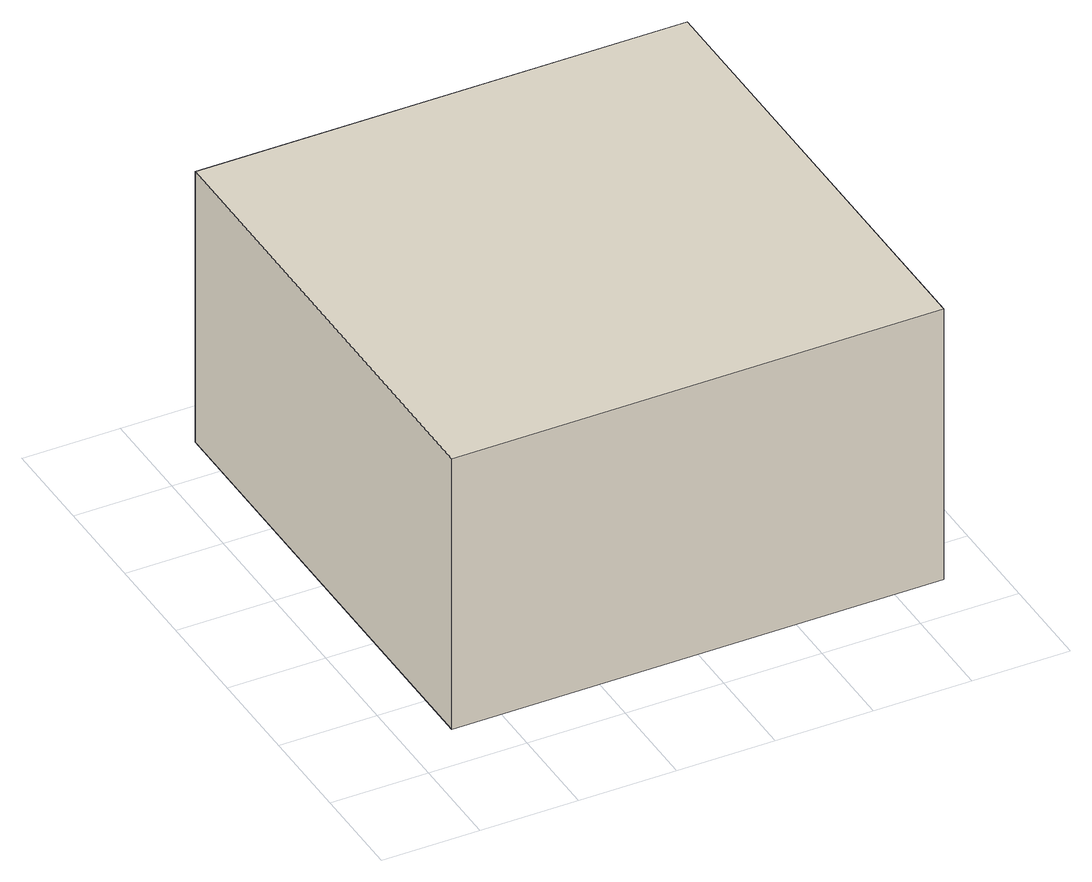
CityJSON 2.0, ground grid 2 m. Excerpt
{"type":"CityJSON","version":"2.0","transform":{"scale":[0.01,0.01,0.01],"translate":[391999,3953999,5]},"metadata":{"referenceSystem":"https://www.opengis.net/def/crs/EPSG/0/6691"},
"CityObjects":{
"building1":{"type":"Building","attributes":{"class":"3001","usage":"411","measuredHeight":6,"storeysAboveGround":2,"storeysBelowGround":9999},"geometry":[{"type":"Solid","lod":"1","boundaries":[[[[0,1,2,3]],[[4,5,6,7]],[[1,4,7,2]],[[0,5,4,1]],[[3,6,5,0]],[[2,7,6,3]]]]}]}
},
"vertices":[
[1100,1100,0],[1100,100,0],[100,100,0],[100,1100,0],[1100,100,600],[1100,1100,600],[100,1100,600],[100,100,600]
]}
